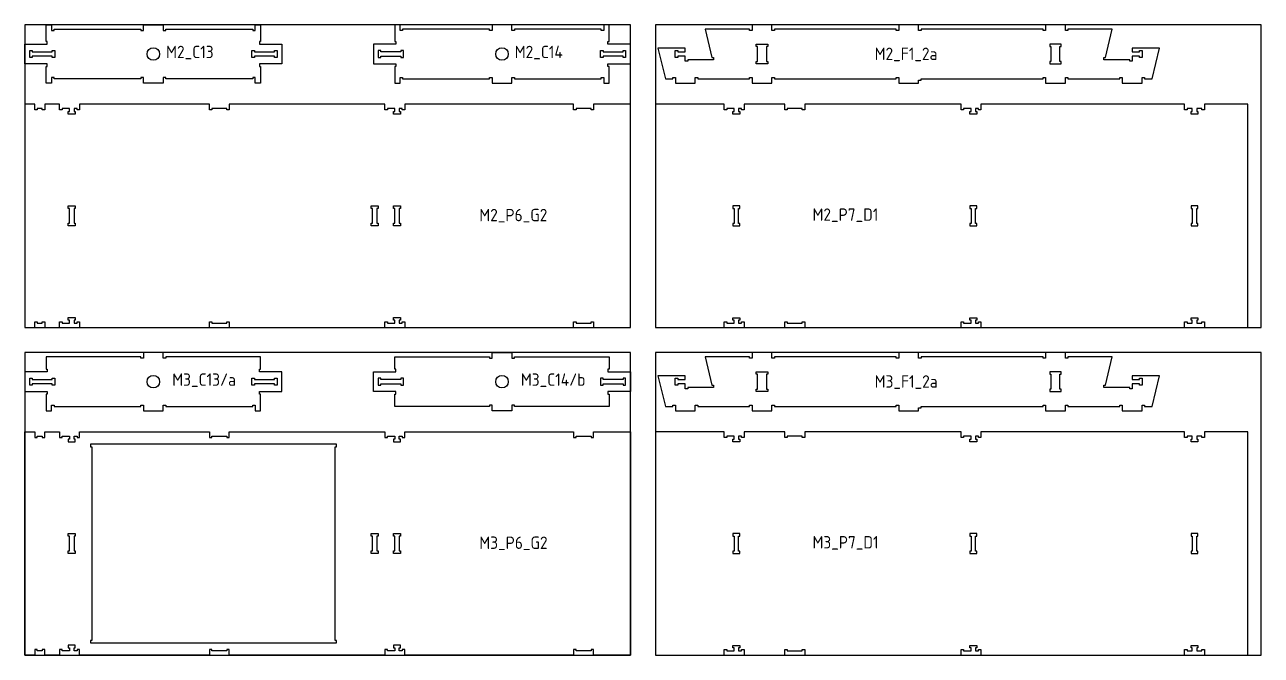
# Model space of a CAD drawing. Header units: millimetres. Extents: x -18174 to 50972, y 6312 to 16778.
# Drawn here: x -2268 to 2712, y 6312 to 8853 of the extents above; entities that cross this region are included whole.
import ezdxf

# ---------------------------------------------------------------- set-up
doc = ezdxf.new("R2010")
doc.units = ezdxf.units.MM
doc.header["$MEASUREMENT"] = 0
for name, color, linetype in [('freeswerk_CODES', 50, 'Continuous'), ('freeswerk_ELEMENTEN', 7, 'Continuous'), ('freeswerk_PLATEN', 3, 'Continuous')]:
    doc.layers.add(name, color=color, linetype=linetype)

msp = doc.modelspace()

# ---------------------------------------------------------------- linework, layer by layer
for centre in [(-1749.7, 8734.5), (-345.7, 8734.5), (-1749.7, 7414.5), (-345.7, 7414.5)]:
    msp.add_circle(centre, 25)
at = {"layer": 'freeswerk_ELEMENTEN'}
for points in [[(-1789.7, 8639.5), (-1799.7, 8639.5), (-1799.7, 8634.5), (-2149.7, 8634.5), (-2149.7, 8639.5), (-2159.7, 8639.5), (-2159.7, 8616.5), (-2181.7, 8616.5), (-2181.7, 8684.5), (-2176.7, 8684.5), (-2176.7, 8694.5), (-2267.7, 8694.5), (-2267.7, 8774.5), (-2176.7, 8774.5), (-2176.7, 8784.5), (-2181.7, 8784.5), (-2181.7, 8852.5), (-2159.7, 8852.5), (-2159.7, 8829.5), (-2149.7, 8829.5), (-2149.7, 8834.5), (-1799.7, 8834.5), (-1799.7, 8829.5), (-1789.7, 8829.5), (-1789.7, 8852.5), (-1709.7, 8852.5), (-1709.7, 8829.5), (-1699.7, 8829.5), (-1699.7, 8834.5), (-1349.7, 8834.5), (-1349.7, 8829.5), (-1339.7, 8829.5), (-1339.7, 8852.5), (-1317.7, 8852.5), (-1317.7, 8784.5), (-1322.7, 8784.5), (-1322.7, 8774.5), (-1231.7, 8774.5), (-1231.7, 8694.5), (-1322.7, 8694.5), (-1322.7, 8684.5), (-1317.7, 8684.5), (-1317.7, 8616.5), (-1339.7, 8616.5), (-1339.7, 8639.5), (-1349.7, 8639.5), (-1349.7, 8634.5), (-1699.7, 8634.5), (-1699.7, 8639.5), (-1709.7, 8639.5), (-1709.7, 8616.5), (-1789.7, 8616.5)], [(86.3, 8784.5), (86.3, 8852.5), (64.3, 8852.5), (64.3, 8829.5), (54.3, 8829.5), (54.3, 8834.5), (-295.7, 8834.5), (-295.7, 8829.5), (-305.7, 8829.5), (-305.7, 8852.5), (-385.7, 8852.5), (-385.7, 8829.5), (-395.7, 8829.5), (-395.7, 8834.5), (-745.7, 8834.5), (-745.7, 8829.5), (-755.7, 8829.5), (-755.7, 8852.5), (-777.7, 8852.5), (-777.7, 8784.5), (-772.7, 8784.5), (-772.7, 8774.5), (-863.7, 8774.5), (-863.7, 8694.5), (-772.7, 8694.5), (-772.7, 8684.5), (-777.7, 8684.5), (-777.7, 8616.5), (-755.7, 8616.5), (-755.7, 8639.5), (-745.7, 8639.5), (-745.7, 8634.5), (-395.7, 8634.5), (-395.7, 8639.5), (-385.7, 8639.5), (-385.7, 8616.5), (-305.7, 8616.5), (-305.7, 8639.5), (-295.7, 8639.5), (-295.7, 8634.5), (54.3, 8634.5), (54.3, 8639.5), (64.3, 8639.5), (64.3, 8616.5), (86.3, 8616.5), (86.3, 8684.5), (81.3, 8684.5), (81.3, 8694.5), (172.3, 8694.5), (172.3, 8774.5), (81.3, 8774.5), (81.3, 8784.5)], [(505.8, 8710.5), (402.3, 8710.5), (402.3, 8705.5), (392.3, 8705.5), (392.3, 8725.5), (362.3, 8725.5), (362.3, 8720.5), (352.3, 8720.5), (352.3, 8748.5), (362.3, 8748.5), (362.3, 8743.5), (392.3, 8743.5), (392.3, 8758.5), (282.3, 8758.5), (312.7, 8634.5), (342.7, 8634.5), (342.7, 8639.5), (352.7, 8639.5), (352.7, 8616.5), (432.7, 8616.5), (432.7, 8639.5), (442.7, 8639.5), (442.7, 8634.5), (651.4, 8634.5), (651.4, 8640.5), (661.4, 8640.5), (661.4, 8616.5), (741.4, 8616.5), (741.4, 8640.5), (751.4, 8640.5), (751.4, 8634.5), (1242.4, 8634.5), (1242.4, 8639.5), (1252.4, 8639.5), (1252.4, 8616.5), (1332.4, 8616.5), (1332.4, 8629.5), (1342.4, 8629.5), (1342.4, 8634.5), (1833.4, 8634.5), (1833.4, 8640.5), (1843.4, 8640.5), (1843.4, 8616.5), (1923.4, 8616.5), (1923.4, 8640.5), (1933.4, 8640.5), (1933.4, 8634.5), (2142.1, 8634.5), (2142.1, 8639.5), (2152.1, 8639.5), (2152.1, 8616.5), (2232.1, 8616.5), (2232.1, 8639.5), (2242.1, 8639.5), (2242.1, 8634.5), (2272.4, 8634.5), (2302.4, 8758.5), (2192.4, 8758.5), (2192.4, 8743.5), (2222.4, 8743.5), (2222.4, 8748.5), (2232.4, 8748.5), (2232.4, 8720.5), (2222.4, 8720.5), (2222.4, 8725.5), (2192.4, 8725.5), (2192.4, 8705.5), (2182.4, 8705.5), (2182.4, 8710.5), (2078.8, 8710.5), (2078.8, 8720.5), (2084.8, 8720.5), (2112.4, 8834.5), (1933.4, 8834.5), (1933.4, 8829.5), (1923.4, 8829.5), (1923.4, 8852.5), (1843.4, 8852.5), (1843.4, 8829.5), (1833.4, 8829.5), (1833.4, 8834.5), (1342.4, 8834.5), (1342.4, 8829.5), (1332.4, 8829.5), (1332.4, 8852.5), (1252.4, 8852.5), (1252.4, 8829.5), (1242.4, 8829.5), (1242.4, 8834.5), (751.4, 8834.5), (751.4, 8829.5), (741.4, 8829.5), (741.4, 8852.5), (661.4, 8852.5), (661.4, 8829.5), (651.4, 8829.5), (651.4, 8834.5), (472.3, 8834.5), (499.9, 8720.5), (505.8, 8720.5)], [(683.4, 8704.5), (683.4, 8764.5), (678.4, 8764.5), (678.4, 8774.5), (724.4, 8774.5), (724.4, 8764.5), (719.4, 8764.5), (719.4, 8704.5), (724.4, 8704.5), (724.4, 8694.5), (678.4, 8694.5), (678.4, 8704.5)], [(1860.4, 8774.5), (1860.4, 8764.5), (1865.4, 8764.5), (1865.4, 8704.5), (1860.4, 8704.5), (1860.4, 8694.5), (1906.4, 8694.5), (1906.4, 8704.5), (1901.4, 8704.5), (1901.4, 8764.5), (1906.4, 8764.5), (1906.4, 8774.5)], [(-2156.7, 8748.5), (-2146.7, 8748.5), (-2146.7, 8720.5), (-2156.7, 8720.5), (-2156.7, 8725.5), (-2237.7, 8725.5), (-2237.7, 8720.5), (-2247.7, 8720.5), (-2247.7, 8748.5), (-2237.7, 8748.5), (-2237.7, 8743.5), (-2156.7, 8743.5)], [(-1261.7, 8720.5), (-1261.7, 8725.5), (-1342.7, 8725.5), (-1342.7, 8720.5), (-1352.7, 8720.5), (-1352.7, 8748.5), (-1342.7, 8748.5), (-1342.7, 8743.5), (-1261.7, 8743.5), (-1261.7, 8748.5), (-1251.7, 8748.5), (-1251.7, 8720.5)], [(-833.7, 8743.5), (-833.7, 8748.5), (-843.7, 8748.5), (-843.7, 8720.5), (-833.7, 8720.5), (-833.7, 8725.5), (-752.7, 8725.5), (-752.7, 8720.5), (-742.7, 8720.5), (-742.7, 8748.5), (-752.7, 8748.5), (-752.7, 8743.5)], [(142.3, 8725.5), (61.3, 8725.5), (61.3, 8720.5), (51.3, 8720.5), (51.3, 8748.5), (61.3, 8748.5), (61.3, 8743.5), (142.3, 8743.5), (142.3, 8748.5), (152.3, 8748.5), (152.3, 8720.5), (142.3, 8720.5)], [(-2057.1, 8514.5), (-2069.1, 8514.5), (-2069.1, 8502.5), (-2064.1, 8502.5), (-2064.1, 8492.5), (-2092.1, 8492.5), (-2092.1, 8502.5), (-2087.1, 8502.5), (-2087.1, 8514.5), (-2117.1, 8514.5), (-2117.1, 8509.5), (-2127.1, 8509.5), (-2127.1, 8532.5), (-2187.1, 8532.5), (-2187.1, 8509.5), (-2197.1, 8509.5), (-2197.1, 8514.5), (-2217.1, 8514.5), (-2217.1, 8509.5), (-2227.1, 8509.5), (-2227.1, 8532.5), (-2267.7, 8532.5), (-2267.7, 7632.5), (-2227.1, 7632.5), (-2227.1, 7655.5), (-2217.1, 7655.5), (-2217.1, 7650.5), (-2197.1, 7650.5), (-2197.1, 7655.5), (-2187.1, 7655.5), (-2187.1, 7632.5), (-2127.1, 7632.5), (-2127.1, 7655.5), (-2117.1, 7655.5), (-2117.1, 7650.5), (-2087.1, 7650.5), (-2087.1, 7662.5), (-2092.1, 7662.5), (-2092.1, 7672.5), (-2064.1, 7672.5), (-2064.1, 7662.5), (-2069.1, 7662.5), (-2069.1, 7650.5), (-2057.1, 7650.5), (-2057.1, 7655.5), (-2047.1, 7655.5), (-2047.1, 7632.5), (-1524.1, 7632.5), (-1524.1, 7655.5), (-1514.1, 7655.5), (-1514.1, 7650.5), (-1454.1, 7650.5), (-1454.1, 7655.5), (-1444.1, 7655.5), (-1444.1, 7632.5), (-817.1, 7632.5), (-817.1, 7655.5), (-807.1, 7655.5), (-807.1, 7650.5), (-777.1, 7650.5), (-777.1, 7662.5), (-782.1, 7662.5), (-782.1, 7672.5), (-754.1, 7672.5), (-754.1, 7662.5), (-759.1, 7662.5), (-759.1, 7650.5), (-747.1, 7650.5), (-747.1, 7655.5), (-737.1, 7655.5), (-737.1, 7632.5), (-57.1, 7632.5), (-57.1, 7655.5), (-47.1, 7655.5), (-47.1, 7650.5), (12.9, 7650.5), (12.9, 7655.5), (22.9, 7655.5), (22.9, 7632.5), (172.3, 7632.5), (172.3, 8532.5), (22.9, 8532.5), (22.9, 8509.5), (12.9, 8509.5), (12.9, 8514.5), (-47.1, 8514.5), (-47.1, 8509.5), (-57.1, 8509.5), (-57.1, 8532.5), (-737.1, 8532.5), (-737.1, 8509.5), (-747.1, 8509.5), (-747.1, 8514.5), (-759.1, 8514.5), (-759.1, 8502.5), (-754.1, 8502.5), (-754.1, 8492.5), (-782.1, 8492.5), (-782.1, 8502.5), (-777.1, 8502.5), (-777.1, 8514.5), (-807.1, 8514.5), (-807.1, 8509.5), (-817.1, 8509.5), (-817.1, 8532.5), (-1444.1, 8532.5), (-1444.1, 8509.5), (-1454.1, 8509.5), (-1454.1, 8514.5), (-1514.1, 8514.5), (-1514.1, 8509.5), (-1524.1, 8509.5), (-1524.1, 8532.5), (-2047.1, 8532.5), (-2047.1, 8509.5), (-2057.1, 8509.5)], [(629.5, 7632.4), (793.5, 7632.4), (793.5, 7655.4), (803.5, 7655.4), (803.5, 7650.4), (863.5, 7650.4), (863.5, 7655.4), (873.5, 7655.4), (873.5, 7632.4), (1503.5, 7632.4), (1503.5, 7655.4), (1513.5, 7655.4), (1513.5, 7650.4), (1543.5, 7650.4), (1543.5, 7662.4), (1538.5, 7662.4), (1538.5, 7672.4), (1566.5, 7672.4), (1566.5, 7662.4), (1561.5, 7662.4), (1561.5, 7650.4), (1573.5, 7650.4), (1573.5, 7655.4), (1583.5, 7655.4), (1583.5, 7632.4), (2403.5, 7632.4), (2403.5, 7655.4), (2413.5, 7655.4), (2413.5, 7650.4), (2434.5, 7650.4), (2434.5, 7662.4), (2429.5, 7662.4), (2429.5, 7672.4), (2457.5, 7672.4), (2457.5, 7662.4), (2452.5, 7662.4), (2452.5, 7650.4), (2473.5, 7650.4), (2473.5, 7655.4), (2483.5, 7655.4), (2483.5, 7632.4), (2657.7, 7632.4), (2657.7, 8532.4), (2483.5, 8532.4), (2483.5, 8509.4), (2473.5, 8509.4), (2473.5, 8514.4), (2452.5, 8514.4), (2452.5, 8502.4), (2457.5, 8502.4), (2457.5, 8492.4), (2429.5, 8492.4), (2429.5, 8502.4), (2434.5, 8502.4), (2434.5, 8514.4), (2413.5, 8514.4), (2413.5, 8509.4), (2403.5, 8509.4), (2403.5, 8532.4), (1583.5, 8532.4), (1583.5, 8509.4), (1573.5, 8509.4), (1573.5, 8514.4), (1561.5, 8514.4), (1561.5, 8502.4), (1566.5, 8502.4), (1566.5, 8492.4), (1538.5, 8492.4), (1538.5, 8502.4), (1543.5, 8502.4), (1543.5, 8514.4), (1513.5, 8514.4), (1513.5, 8509.4), (1503.5, 8509.4), (1503.5, 8532.4), (873.5, 8532.4), (873.5, 8509.4), (863.5, 8509.4), (863.5, 8514.4), (803.5, 8514.4), (803.5, 8509.4), (793.5, 8509.4), (793.5, 8532.4), (629.5, 8532.4), (629.5, 8509.4), (619.5, 8509.4), (619.5, 8514.4), (607.5, 8514.4), (607.5, 8502.4), (612.5, 8502.4), (612.5, 8492.4), (584.5, 8492.4), (584.5, 8502.4), (589.5, 8502.4), (589.5, 8514.4), (559.5, 8514.4), (559.5, 8509.4), (549.5, 8509.4), (549.5, 8532.4), (272.3, 8532.4), (272.3, 7632.4), (549.5, 7632.4), (549.5, 7655.4), (559.5, 7655.4), (559.5, 7650.4), (589.5, 7650.4), (589.5, 7662.4), (584.5, 7662.4), (584.5, 7672.4), (612.5, 7672.4), (612.5, 7662.4), (607.5, 7662.4), (607.5, 7650.4), (619.5, 7650.4), (619.5, 7655.4), (629.5, 7655.4)], [(-2064.1, 8122.5), (-2064.1, 8112.5), (-2069.1, 8112.5), (-2069.1, 8052.5), (-2064.1, 8052.5), (-2064.1, 8042.5), (-2092.1, 8042.5), (-2092.1, 8052.5), (-2087.1, 8052.5), (-2087.1, 8112.5), (-2092.1, 8112.5), (-2092.1, 8122.5)], [(-844.1, 8122.5), (-844.1, 8112.5), (-849.1, 8112.5), (-849.1, 8052.5), (-844.1, 8052.5), (-844.1, 8042.5), (-872.1, 8042.5), (-872.1, 8052.5), (-867.1, 8052.5), (-867.1, 8112.5), (-872.1, 8112.5), (-872.1, 8122.5)], [(-759.1, 8052.5), (-754.1, 8052.5), (-754.1, 8042.5), (-782.1, 8042.5), (-782.1, 8052.5), (-777.1, 8052.5), (-777.1, 8112.5), (-782.1, 8112.5), (-782.1, 8122.5), (-754.1, 8122.5), (-754.1, 8112.5), (-759.1, 8112.5)], [(612.5, 8122.4), (584.5, 8122.4), (584.5, 8112.4), (589.5, 8112.4), (589.5, 8052.4), (584.5, 8052.4), (584.5, 8042.4), (612.5, 8042.4), (612.5, 8052.4), (607.5, 8052.4), (607.5, 8112.4), (612.5, 8112.4)], [(1543.5, 8112.4), (1543.5, 8052.4), (1538.5, 8052.4), (1538.5, 8042.4), (1566.5, 8042.4), (1566.5, 8052.4), (1561.5, 8052.4), (1561.5, 8112.4), (1566.5, 8112.4), (1566.5, 8122.4), (1538.5, 8122.4), (1538.5, 8112.4)], [(2434.5, 8112.4), (2434.5, 8052.4), (2429.5, 8052.4), (2429.5, 8042.4), (2457.5, 8042.4), (2457.5, 8052.4), (2452.5, 8052.4), (2452.5, 8112.4), (2457.5, 8112.4), (2457.5, 8122.4), (2429.5, 8122.4), (2429.5, 8112.4)], [(-1231.7, 7454.5), (-1322.7, 7454.5), (-1322.7, 7464.5), (-1317.7, 7464.5), (-1317.7, 7514.5), (-1699.7, 7514.5), (-1699.7, 7509.5), (-1709.7, 7509.5), (-1709.7, 7532.5), (-1789.7, 7532.5), (-1789.7, 7509.5), (-1799.7, 7509.5), (-1799.7, 7514.5), (-2181.7, 7514.5), (-2181.7, 7464.5), (-2176.7, 7464.5), (-2176.7, 7454.5), (-2267.7, 7454.5), (-2267.7, 7374.5), (-2176.7, 7374.5), (-2176.7, 7364.5), (-2181.7, 7364.5), (-2181.7, 7296.5), (-2159.7, 7296.5), (-2159.7, 7319.5), (-2149.7, 7319.5), (-2149.7, 7314.5), (-1799.7, 7314.5), (-1799.7, 7319.5), (-1789.7, 7319.5), (-1789.7, 7296.5), (-1709.7, 7296.5), (-1709.7, 7319.5), (-1699.7, 7319.5), (-1699.7, 7314.5), (-1349.7, 7314.5), (-1349.7, 7319.5), (-1339.7, 7319.5), (-1339.7, 7296.5), (-1317.7, 7296.5), (-1317.7, 7364.5), (-1322.7, 7364.5), (-1322.7, 7374.5), (-1231.7, 7374.5)], [(-395.7, 7319.5), (-395.7, 7314.5), (-777.7, 7314.5), (-777.7, 7364.5), (-772.7, 7364.5), (-772.7, 7374.5), (-863.7, 7374.5), (-863.7, 7454.5), (-772.7, 7454.5), (-772.7, 7464.5), (-777.7, 7464.5), (-777.7, 7514.5), (-395.7, 7514.5), (-395.7, 7509.5), (-385.7, 7509.5), (-385.7, 7532.5), (-305.7, 7532.5), (-305.7, 7509.5), (-295.7, 7509.5), (-295.7, 7514.5), (86.3, 7514.5), (86.3, 7464.5), (81.3, 7464.5), (81.3, 7454.5), (172.3, 7454.5), (172.3, 7374.5), (81.3, 7374.5), (81.3, 7364.5), (86.3, 7364.5), (86.3, 7314.5), (-295.7, 7314.5), (-295.7, 7319.5), (-305.7, 7319.5), (-305.7, 7296.5), (-385.7, 7296.5), (-385.7, 7319.5)], [(505.8, 7390.5), (402.3, 7390.5), (402.3, 7385.5), (392.3, 7385.5), (392.3, 7405.5), (362.3, 7405.5), (362.3, 7400.5), (352.3, 7400.5), (352.3, 7428.5), (362.3, 7428.5), (362.3, 7423.5), (392.3, 7423.5), (392.3, 7438.5), (282.3, 7438.5), (312.7, 7314.5), (342.7, 7314.5), (342.7, 7319.5), (352.7, 7319.5), (352.7, 7296.5), (432.7, 7296.5), (432.7, 7319.5), (442.7, 7319.5), (442.7, 7314.5), (651.4, 7314.5), (651.4, 7320.5), (661.4, 7320.5), (661.4, 7296.5), (741.4, 7296.5), (741.4, 7320.5), (751.4, 7320.5), (751.4, 7314.5), (1242.4, 7314.5), (1242.4, 7319.5), (1252.4, 7319.5), (1252.4, 7296.5), (1332.4, 7296.5), (1332.4, 7309.5), (1342.4, 7309.5), (1342.4, 7314.5), (1833.4, 7314.5), (1833.4, 7320.5), (1843.4, 7320.5), (1843.4, 7296.5), (1923.4, 7296.5), (1923.4, 7320.5), (1933.4, 7320.5), (1933.4, 7314.5), (2142.1, 7314.5), (2142.1, 7319.5), (2152.1, 7319.5), (2152.1, 7296.5), (2232.1, 7296.5), (2232.1, 7319.5), (2242.1, 7319.5), (2242.1, 7314.5), (2272.4, 7314.5), (2302.4, 7438.5), (2192.4, 7438.5), (2192.4, 7423.5), (2222.4, 7423.5), (2222.4, 7428.5), (2232.4, 7428.5), (2232.4, 7400.5), (2222.4, 7400.5), (2222.4, 7405.5), (2192.4, 7405.5), (2192.4, 7385.5), (2182.4, 7385.5), (2182.4, 7390.5), (2078.8, 7390.5), (2078.8, 7400.5), (2084.8, 7400.5), (2112.4, 7514.5), (1933.4, 7514.5), (1933.4, 7509.5), (1923.4, 7509.5), (1923.4, 7532.5), (1843.4, 7532.5), (1843.4, 7509.5), (1833.4, 7509.5), (1833.4, 7514.5), (1342.4, 7514.5), (1342.4, 7509.5), (1332.4, 7509.5), (1332.4, 7532.5), (1252.4, 7532.5), (1252.4, 7509.5), (1242.4, 7509.5), (1242.4, 7514.5), (751.4, 7514.5), (751.4, 7509.5), (741.4, 7509.5), (741.4, 7532.5), (661.4, 7532.5), (661.4, 7509.5), (651.4, 7509.5), (651.4, 7514.5), (472.3, 7514.5), (499.9, 7400.5), (505.8, 7400.5)], [(-2156.7, 7428.5), (-2146.7, 7428.5), (-2146.7, 7400.5), (-2156.7, 7400.5), (-2156.7, 7405.5), (-2237.7, 7405.5), (-2237.7, 7400.5), (-2247.7, 7400.5), (-2247.7, 7428.5), (-2237.7, 7428.5), (-2237.7, 7423.5), (-2156.7, 7423.5)], [(-1261.7, 7405.5), (-1342.7, 7405.5), (-1342.7, 7400.5), (-1352.7, 7400.5), (-1352.7, 7428.5), (-1342.7, 7428.5), (-1342.7, 7423.5), (-1261.7, 7423.5), (-1261.7, 7428.5), (-1251.7, 7428.5), (-1251.7, 7400.5), (-1261.7, 7400.5)], [(-833.7, 7405.5), (-752.7, 7405.5), (-752.7, 7400.5), (-742.7, 7400.5), (-742.7, 7428.5), (-752.7, 7428.5), (-752.7, 7423.5), (-833.7, 7423.5), (-833.7, 7428.5), (-843.7, 7428.5), (-843.7, 7400.5), (-833.7, 7400.5)], [(61.3, 7428.5), (51.3, 7428.5), (51.3, 7400.5), (61.3, 7400.5), (61.3, 7405.5), (142.3, 7405.5), (142.3, 7400.5), (152.3, 7400.5), (152.3, 7428.5), (142.3, 7428.5), (142.3, 7423.5), (61.3, 7423.5)], [(683.4, 7384.5), (683.4, 7444.5), (678.4, 7444.5), (678.4, 7454.5), (724.4, 7454.5), (724.4, 7444.5), (719.4, 7444.5), (719.4, 7384.5), (724.4, 7384.5), (724.4, 7374.5), (678.4, 7374.5), (678.4, 7384.5)], [(1860.4, 7454.5), (1860.4, 7444.5), (1865.4, 7444.5), (1865.4, 7384.5), (1860.4, 7384.5), (1860.4, 7374.5), (1906.4, 7374.5), (1906.4, 7384.5), (1901.4, 7384.5), (1901.4, 7444.5), (1906.4, 7444.5), (1906.4, 7454.5)], [(-777.1, 6330.5), (-807.1, 6330.5), (-807.1, 6335.5), (-817.1, 6335.5), (-817.1, 6312.5), (-1444.1, 6312.5), (-1444.1, 6335.5), (-1454.1, 6335.5), (-1454.1, 6330.5), (-1514.1, 6330.5), (-1514.1, 6335.5), (-1524.1, 6335.5), (-1524.1, 6312.5), (-2047.1, 6312.5), (-2047.1, 6335.5), (-2057.1, 6335.5), (-2057.1, 6330.5), (-2069.1, 6330.5), (-2069.1, 6342.5), (-2064.1, 6342.5), (-2064.1, 6352.5), (-2092.1, 6352.5), (-2092.1, 6342.5), (-2087.1, 6342.5), (-2087.1, 6330.5), (-2117.1, 6330.5), (-2117.1, 6335.5), (-2127.1, 6335.5), (-2127.1, 6312.5), (-2187.1, 6312.5), (-2187.1, 6335.5), (-2197.1, 6335.5), (-2197.1, 6330.5), (-2217.1, 6330.5), (-2217.1, 6335.5), (-2227.1, 6335.5), (-2227.1, 6312.5), (-2267.7, 6312.5), (-2267.7, 7212.5), (-2227.1, 7212.5), (-2227.1, 7189.5), (-2217.1, 7189.5), (-2217.1, 7194.5), (-2197.1, 7194.5), (-2197.1, 7189.5), (-2187.1, 7189.5), (-2187.1, 7212.5), (-2127.1, 7212.5), (-2127.1, 7189.5), (-2117.1, 7189.5), (-2117.1, 7194.5), (-2087.1, 7194.5), (-2087.1, 7182.5), (-2092.1, 7182.5), (-2092.1, 7172.5), (-2064.1, 7172.5), (-2064.1, 7182.5), (-2069.1, 7182.5), (-2069.1, 7194.5), (-2057.1, 7194.5), (-2057.1, 7189.5), (-2047.1, 7189.5), (-2047.1, 7212.5), (-1524.1, 7212.5), (-1524.1, 7189.5), (-1514.1, 7189.5), (-1514.1, 7194.5), (-1454.1, 7194.5), (-1454.1, 7189.5), (-1444.1, 7189.5), (-1444.1, 7212.5), (-817.1, 7212.5), (-817.1, 7189.5), (-807.1, 7189.5), (-807.1, 7194.5), (-777.1, 7194.5), (-777.1, 7182.5), (-782.1, 7182.5), (-782.1, 7172.5), (-754.1, 7172.5), (-754.1, 7182.5), (-759.1, 7182.5), (-759.1, 7194.5), (-747.1, 7194.5), (-747.1, 7189.5), (-737.1, 7189.5), (-737.1, 7212.5), (-57.1, 7212.5), (-57.1, 7189.5), (-47.1, 7189.5), (-47.1, 7194.5), (12.9, 7194.5), (12.9, 7189.5), (22.9, 7189.5), (22.9, 7212.5), (172.3, 7212.5), (172.3, 6312.5), (22.9, 6312.5), (22.9, 6335.5), (12.9, 6335.5), (12.9, 6330.5), (-47.1, 6330.5), (-47.1, 6335.5), (-57.1, 6335.5), (-57.1, 6312.5), (-737.1, 6312.5), (-737.1, 6335.5), (-747.1, 6335.5), (-747.1, 6330.5), (-759.1, 6330.5), (-759.1, 6342.5), (-754.1, 6342.5), (-754.1, 6352.5), (-782.1, 6352.5), (-782.1, 6342.5), (-777.1, 6342.5)], [(629.5, 6312.4), (793.5, 6312.4), (793.5, 6335.4), (803.5, 6335.4), (803.5, 6330.4), (863.5, 6330.4), (863.5, 6335.4), (873.5, 6335.4), (873.5, 6312.4), (1503.5, 6312.4), (1503.5, 6335.4), (1513.5, 6335.4), (1513.5, 6330.4), (1543.5, 6330.4), (1543.5, 6342.4), (1538.5, 6342.4), (1538.5, 6352.4), (1566.5, 6352.4), (1566.5, 6342.4), (1561.5, 6342.4), (1561.5, 6330.4), (1573.5, 6330.4), (1573.5, 6335.4), (1583.5, 6335.4), (1583.5, 6312.4), (2403.5, 6312.4), (2403.5, 6335.4), (2413.5, 6335.4), (2413.5, 6330.4), (2434.5, 6330.4), (2434.5, 6342.4), (2429.5, 6342.4), (2429.5, 6352.4), (2457.5, 6352.4), (2457.5, 6342.4), (2452.5, 6342.4), (2452.5, 6330.4), (2473.5, 6330.4), (2473.5, 6335.4), (2483.5, 6335.4), (2483.5, 6312.4), (2657.7, 6312.4), (2657.7, 7212.4), (2483.5, 7212.4), (2483.5, 7189.4), (2473.5, 7189.4), (2473.5, 7194.4), (2452.5, 7194.4), (2452.5, 7182.4), (2457.5, 7182.4), (2457.5, 7172.4), (2429.5, 7172.4), (2429.5, 7182.4), (2434.5, 7182.4), (2434.5, 7194.4), (2413.5, 7194.4), (2413.5, 7189.4), (2403.5, 7189.4), (2403.5, 7212.4), (1583.5, 7212.4), (1583.5, 7189.4), (1573.5, 7189.4), (1573.5, 7194.4), (1561.5, 7194.4), (1561.5, 7182.4), (1566.5, 7182.4), (1566.5, 7172.4), (1538.5, 7172.4), (1538.5, 7182.4), (1543.5, 7182.4), (1543.5, 7194.4), (1513.5, 7194.4), (1513.5, 7189.4), (1503.5, 7189.4), (1503.5, 7212.4), (873.5, 7212.4), (873.5, 7189.4), (863.5, 7189.4), (863.5, 7194.4), (803.5, 7194.4), (803.5, 7189.4), (793.5, 7189.4), (793.5, 7212.4), (629.5, 7212.4), (629.5, 7189.4), (619.5, 7189.4), (619.5, 7194.4), (607.5, 7194.4), (607.5, 7182.4), (612.5, 7182.4), (612.5, 7172.4), (584.5, 7172.4), (584.5, 7182.4), (589.5, 7182.4), (589.5, 7194.4), (559.5, 7194.4), (559.5, 7189.4), (549.5, 7189.4), (549.5, 7212.4), (272.3, 7212.4), (272.3, 6312.4), (549.5, 6312.4), (549.5, 6335.4), (559.5, 6335.4), (559.5, 6330.4), (589.5, 6330.4), (589.5, 6342.4), (584.5, 6342.4), (584.5, 6352.4), (612.5, 6352.4), (612.5, 6342.4), (607.5, 6342.4), (607.5, 6330.4), (619.5, 6330.4), (619.5, 6335.4), (629.5, 6335.4)], [(-1012.2, 6362.5), (-1012.2, 6372.5), (-1017.2, 6372.5), (-1017.2, 7152.5), (-1012.2, 7152.5), (-1012.2, 7162.5), (-2002.2, 7162.5), (-2002.2, 7152.5), (-1997.2, 7152.5), (-1997.2, 6372.5), (-2002.2, 6372.5), (-2002.2, 6362.5)], [(-2092.1, 6802.5), (-2064.2, 6802.5), (-2064.2, 6792.5), (-2069.2, 6792.5), (-2069.2, 6732.5), (-2064.2, 6732.5), (-2064.2, 6722.5), (-2092.1, 6722.5), (-2092.1, 6732.5), (-2087.1, 6732.5), (-2087.1, 6792.5), (-2092.1, 6792.5)], [(-867.2, 6792.5), (-872.2, 6792.5), (-872.2, 6802.5), (-844.2, 6802.5), (-844.2, 6792.5), (-849.2, 6792.5), (-849.2, 6732.5), (-844.2, 6732.5), (-844.2, 6722.5), (-872.2, 6722.5), (-872.2, 6732.5), (-867.2, 6732.5)], [(-759.1, 6732.5), (-754.1, 6732.5), (-754.1, 6722.5), (-782.1, 6722.5), (-782.1, 6732.5), (-777.1, 6732.5), (-777.1, 6792.5), (-782.1, 6792.5), (-782.1, 6802.5), (-754.1, 6802.5), (-754.1, 6792.5), (-759.1, 6792.5)], [(612.5, 6802.4), (584.5, 6802.4), (584.5, 6792.4), (589.5, 6792.4), (589.5, 6732.4), (584.5, 6732.4), (584.5, 6722.4), (612.5, 6722.4), (612.5, 6732.4), (607.5, 6732.4), (607.5, 6792.4), (612.5, 6792.4)], [(1543.5, 6792.4), (1543.5, 6732.4), (1538.5, 6732.4), (1538.5, 6722.4), (1566.5, 6722.4), (1566.5, 6732.4), (1561.5, 6732.4), (1561.5, 6792.4), (1566.5, 6792.4), (1566.5, 6802.4), (1538.5, 6802.4), (1538.5, 6792.4)], [(2434.5, 6792.4), (2434.5, 6732.4), (2429.5, 6732.4), (2429.5, 6722.4), (2457.5, 6722.4), (2457.5, 6732.4), (2452.5, 6732.4), (2452.5, 6792.4), (2457.5, 6792.4), (2457.5, 6802.4), (2429.5, 6802.4), (2429.5, 6792.4)]]:
    msp.add_lwpolyline(points, close=True, dxfattribs=at)
at = {"layer": 'freeswerk_PLATEN'}
for points in [[(-2267.7, 7632.5), (172.3, 7632.5), (172.3, 8852.5), (-2267.7, 8852.5)], [(272.3, 7632.5), (2712.3, 7632.5), (2712.3, 8852.5), (272.3, 8852.5)], [(-2267.7, 6312.5), (172.3, 6312.5), (172.3, 7532.5), (-2267.7, 7532.5)], [(272.3, 6312.5), (2712.3, 6312.5), (2712.3, 7532.5), (272.3, 7532.5)]]:
    msp.add_lwpolyline(points, close=True, dxfattribs=at)

# ---------------------------------------------------------------- texts
at = {"layer": 'freeswerk_CODES', "char_height": 50, "attachment_point": 1}
for s, insert in [('{\\Fiso|c0;M2_C13}', (-1698.3, 8767.8)), ('{\\Fiso|c0;M2_C14}', (-294.3, 8767.8)), ('{\\Fiso|c0;M2_F1_2a}', (1155.3, 8760.4)), ('{\\Fiso|c0;M2_P6_G2}', (-436.9, 8110.7)), ('{\\Fiso|c0;M2_P7_D1}', (904.9, 8112.5)), ('{\\Fiso|c0;M3_C13/a}', (-1673.5, 7447.8)), ('{\\Fiso|c0;M3_C14/b}', (-269.5, 7447.8)), ('{\\Fiso|c0;M3_F1_2a}', (1155.3, 7440.4)), ('{\\Fiso|c0;M3_P6_G2}', (-436.9, 6790.7)), ('{\\Fiso|c0;M3_P7_D1}', (904.9, 6792.5))]:
    msp.add_mtext_dynamic_manual_height_columns(s, width=318.081, gutter_width=1456.3, heights=[0], dxfattribs=dict(at, insert=insert))

doc.saveas('drawing.dxf')
